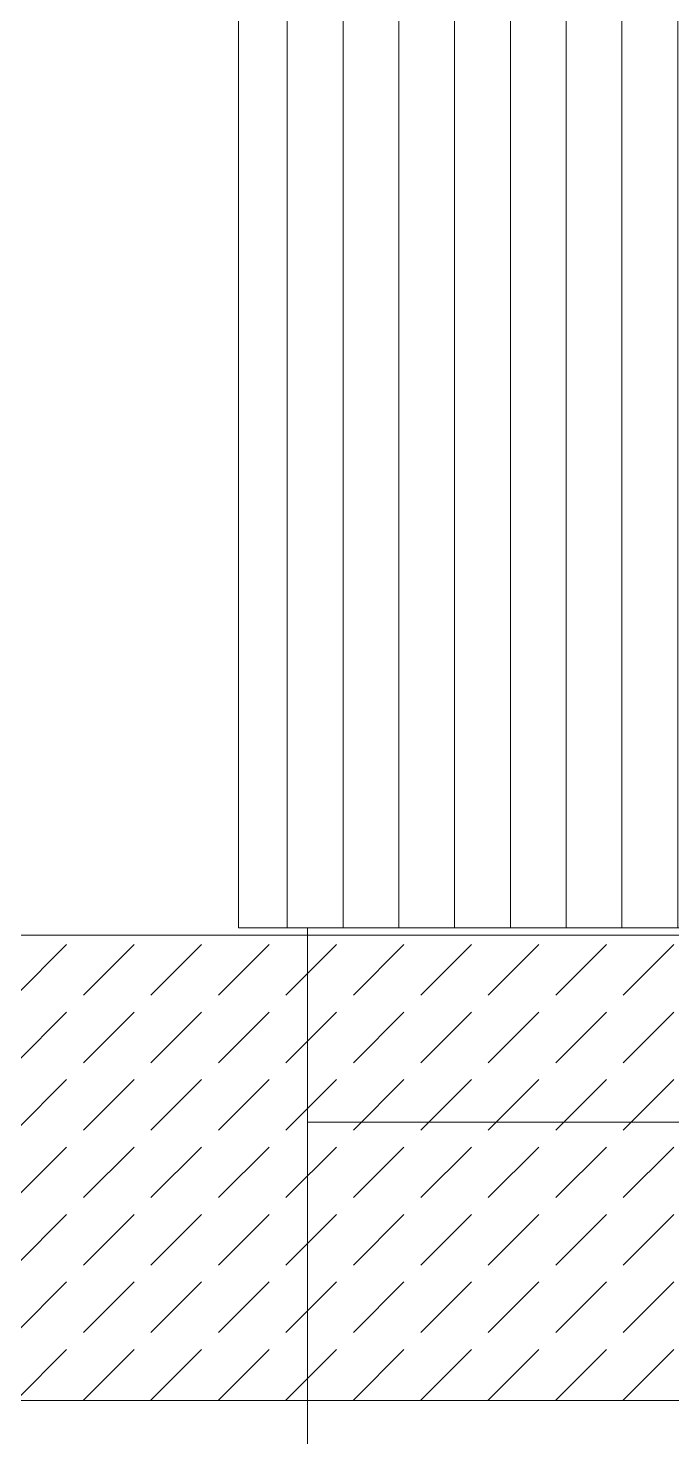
# Model space of a CAD drawing. Header units: millimetres. Extents: x 745166 to 884669, y -5000 to 15056.
# Drawn here: x 747742 to 749496, y -1387 to 2451 of the extents above; entities that cross this region are included whole.
import ezdxf

# ---------------------------------------------------------------- set-up
doc = ezdxf.new("R2010")
doc.units = ezdxf.units.MM
doc.header["$MEASUREMENT"] = 0
doc.linetypes.add('Double Dashed', pattern=[1093.611073, 529.166651, -211.666656, 141.111112, -211.666656])
for name, color, linetype, lineweight in [('New_2D Drafting - General_Pen_No__1', 7, 'Continuous', 13), ('New_Structural - Bearing_Pen_No__1', 7, 'Continuous', 13), ('New_Structural - Grid_Pen_No__1', 7, 'Continuous', 13)]:
    doc.layers.add(name, color=color, linetype=linetype, lineweight=lineweight)
doc.layers.add('New_2D Drafting - General_Pen_No__61', color=7, linetype='Continuous', lineweight=20, true_color=0x6a6a6a)
doc.layers.add('New_Structural - Bearing', color=7, linetype='Continuous')

msp = doc.modelspace()

# ---------------------------------------------------------------- hatches: boundary and pattern name
at = {"layer": 'New_2D Drafting - General_Pen_No__61', "linetype": 'Continuous', "lineweight": 20, "true_color": 0x6a6a6a}
h = msp.add_hatch(dxfattribs=at)
h.set_pattern_fill('Dashed_0001', color=251, style=0, pattern_type=2)
h.set_pattern_definition([(45, (0, 0), (-183.84776, 183.84776), [194.99999, -65]), (45, (7e-14, 183.85), (-183.84776, 183.84776), [194.99999, -65])])
h.paths.add_polyline_path([(745166.3, -20), (758990.7, -20), (758990.7, -1287.6), (745166.3, -1287.6)])
at = {"layer": 'New_Structural - Bearing', "linetype": 'Continuous', "lineweight": 0, "true_color": 0x000000}
h = msp.add_hatch(dxfattribs=at)
h.set_pattern_fill('Plank_Floor_vert_0001', color=18, style=0, pattern_type=2)
h.set_pattern_definition([(90, (2e-08, 0), (152, 0), [])])
h.paths.add_polyline_path([(748315.3, 2858), (748315.3, 0), (749543.3, 0), (749543.3, 2400), (752343.3, 2400), (752343.3, 0), (753219.5, 0), (753219.5, 50), (753150.5, 50), (753150.5, 2858)])
h.paths.add_polyline_path([(752883.9, 2626.2), (752880.8, 2645.5), (752883.9, 2664.8), (752892.7, 2682.2), (752906.6, 2696.1), (752924, 2704.9), (752943.3, 2708), (752962.6, 2704.9), (752980, 2696.1), (752993.9, 2682.2), (753002.7, 2664.8), (753005.8, 2645.5), (753002.7, 2626.2), (752993.9, 2608.8), (752980, 2594.9), (752962.6, 2586.1), (752943.3, 2583), (752924, 2586.1), (752906.6, 2594.9), (752892.7, 2608.8)], flags=0)

# ---------------------------------------------------------------- linework, layer by layer
at = {"layer": 'New_2D Drafting - General_Pen_No__1', "color": 7, "linetype": 'Continuous', "lineweight": 13, "flags": 128}
msp.add_lwpolyline([(745166.3, -20), (758990.7, -20), (758990.7, -1287.6), (745166.3, -1287.6)], close=True, dxfattribs=at)
at = {"layer": 'New_Structural - Bearing_Pen_No__1', "color": 7, "linetype": 'Continuous', "lineweight": 13}
for p, q in [((748315.3, 2858), (748315.3, 0)), ((748315.3, 0), (749543.3, 0)), ((748503.3, -530), (748503.3, 0)), ((748503.3, -530), (754783.3, -530))]:
    msp.add_line(p, q, dxfattribs=at)
at = {"layer": 'New_Structural - Grid_Pen_No__1', "color": 7, "linetype": 'Double Dashed', "lineweight": 13}
for q in [(748503.3, 0), (748503.3, -3000)]:
    msp.add_line((748503.3, -1000), q, dxfattribs=at)

doc.saveas('drawing.dxf')
